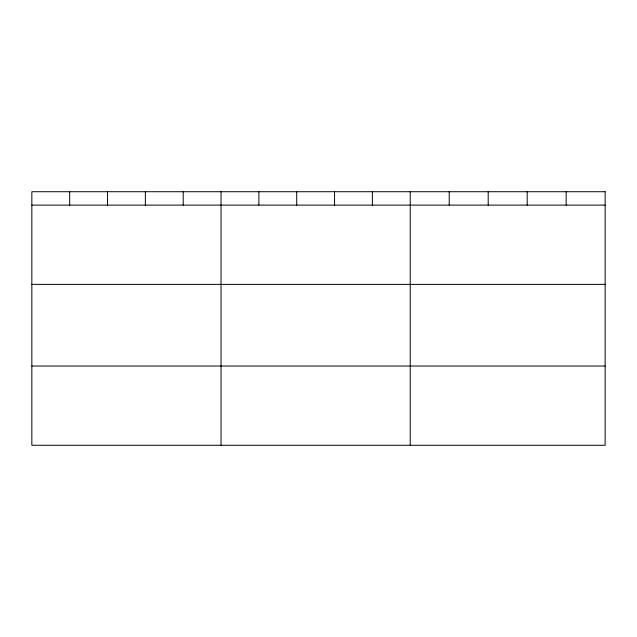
<?xml version="1.0" encoding="UTF-8"?>
<svg xmlns="http://www.w3.org/2000/svg" width="637" height="637" viewBox="0 0 637 637"><rect width="100%" height="100%" fill="white"/><g stroke="black" fill="none" stroke-linecap="round" stroke-linejoin="round"><path stroke-width="0.96" d="M31.85 205.122L605.15 205.122M31.85 284.373L605.15 284.373M31.85 366.028L605.15 366.028M566.166 191.721L566.166 205.122M527.181 191.721L527.181 205.122M488.197 191.721L488.197 205.122M449.212 191.721L449.212 205.122M410.228 191.721L410.228 445.279M372.39 191.721L372.39 205.122M334.552 191.721L334.552 205.122M296.715 191.721L296.715 205.122M258.877 191.721L258.877 205.122M221.039 191.721L221.039 445.279M183.201 191.721L183.201 205.122M145.363 191.721L145.363 205.122M107.526 191.721L107.526 205.122M69.688 191.721L69.688 205.122M605.15 191.721L31.85 191.721L31.85 445.279L605.15 445.279L605.15 191.721"/></g></svg>
